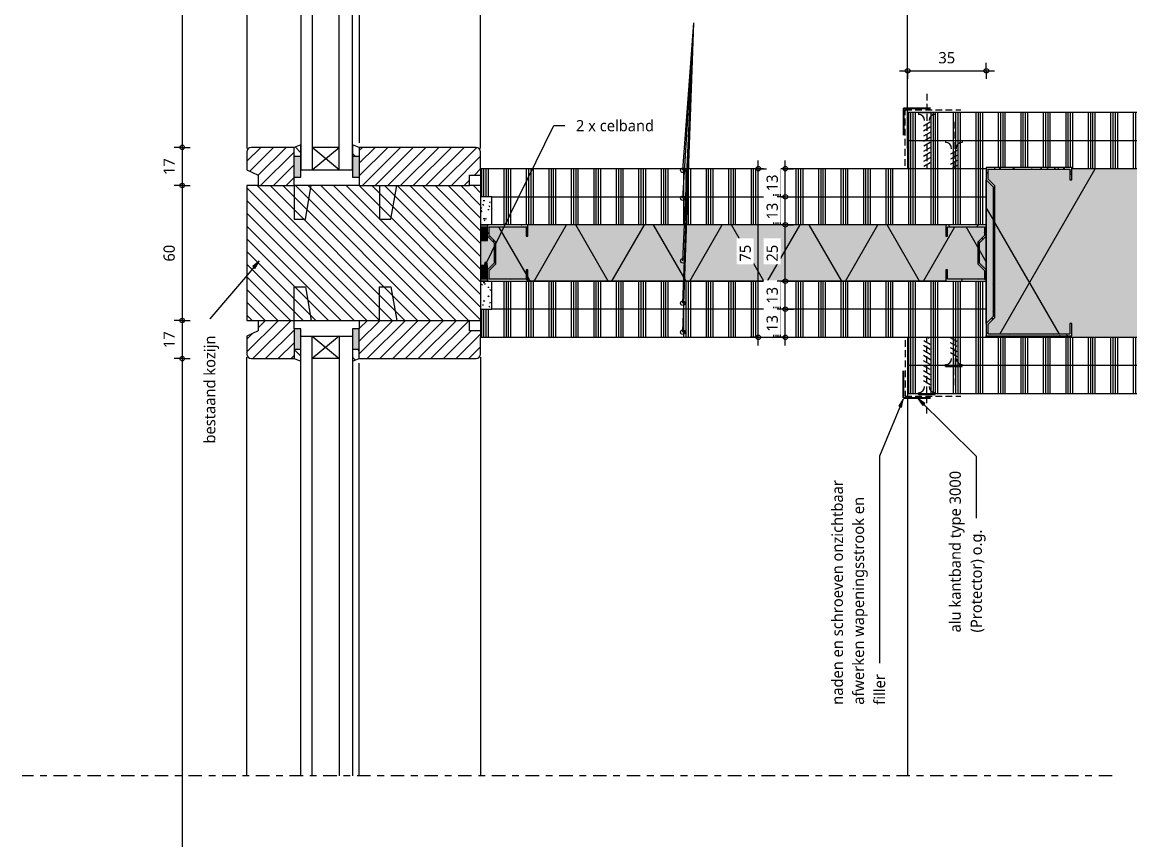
# Model space of a CAD drawing. Header units: millimetres. Extents: x 32900 to 38291, y -18988 to 4133.
# Drawn here: x 32899.5 to 33392.4, y -247.9 to 115.9 of the extents above; entities that cross this region are included whole.
import ezdxf

# ---------------------------------------------------------------- set-up
doc = ezdxf.new("R2010")
doc.units = ezdxf.units.MM
doc.linetypes.add('MV_center', pattern=[15, 6, -3, 3, -3])
doc.linetypes.add('MV_hidden_2', pattern=[4.5, 3, -1.5])
for name, color, linetype, lineweight in [('A-ANNO-DIMS', 211, 'Continuous', 13), ('A-ANNO-DIMS-2', 211, 'Continuous', 13), ('A-ANNO-NOTE', 131, 'Continuous', 18), ('A-DETL', 90, 'Continuous', 13), ('A-DETL-GENF', 92, 'Continuous', 18), ('A-DETL-THIN', 151, 'Continuous', 18), ('G-ANNO-TEXT', 231, 'Continuous', 13)]:
    doc.layers.add(name, color=color, linetype=linetype, lineweight=lineweight)
doc.styles.add('Segoe UI', font='segoeui.ttf', dxfattribs={"height": 5})
doc.dimstyles.new('2_5_mm', dxfattribs={"dimscale": 304.8, "dimtxt": 5.23682, "dimasz": 0.006562, "dimexe": 0.011811, "dimexo": 0.0625, "dimgap": 0.005906, "dimtad": 1, "dimdec": 0, "dimzin": 0, "dimdsep": 46, "dimtxsty": 'Segoe UI', "dimblk1": 'DOTBLANK', "dimblk2": 'DOTBLANK', "dimsah": 1, "dimcen": 0.09, "dimdle": 0.011811, "dimazin": 0, "dimtfac": 1, "dimtdec": 4, "dimtix": 1, "dimtmove": 0, "dimatfit": 3, "dimfxl": 0.011811, "dimfxlon": 1, "dimtvp": 1, "dimtfill": 1, "dimtolj": 1, "dimtzin": 0, "dimarcsym": 2})
pattern_1 = [(90, (4, 0), (-10, 6e-16), []), (90, (5, 0), (-10, 6e-16), []), (90, (6, 0), (-10, 6e-16), []), (90, (7, 0), (-10, 6e-16), [])]
pattern_2 = [(45, (0, 0), (-2.82842712, 2.82842712), [])]
pattern_3 = [(135, (0, 0), (-2.82842712, -2.82842712), [])]
pattern_4 = [(0, (0, 0), (8.128, 2.032), [0.67056, -5.425, 0.67056, -5.425, -32.512]), (0, (0, 0), (8.128, 2.032), [-12.192, 0.67056, -11.521, 0.67056, -5.425, -14.224]), (0, (0, 0), (8.128, 2.032), [-30.48, 0.67056, -3.393, 0.67056, -9.489]), (120, (3.048, 1.016), (-5.82376362, 6.02305448), [0.67056, -5.425, 0.67056, -5.425, -32.512]), (120, (3.048, 1.016), (-5.82376362, 6.02305448), [-12.192, 0.67056, -11.521, 0.67056, -5.425, -14.224]), (120, (3.048, 1.016), (-5.82376362, 6.02305448), [-30.48, 0.67056, -3.393, 0.67056, -9.489]), (240, (4.064, 5.08), (-2.30423638, -8.05505448), [0.67056, -5.425, 0.67056, -5.425, -32.512]), (240, (4.064, 5.08), (-2.30423638, -8.05505448), [-12.192, 0.67056, -11.521, 0.67056, -5.425, -14.224]), (240, (4.064, 5.08), (-2.30423638, -8.05505448), [-30.48, 0.67056, -3.393, 0.67056, -9.489])]

# ---------------------------------------------------------------- blocks, each defined once
blk = doc.blocks.new('42 isolatie - Type 1-3788373-Details ziekenhuis Utiliteitsgebouw')
at = {"layer": 'A-DETL-GENF'}
h = blk.add_hatch(color=256, dxfattribs=at)
h.paths.add_polyline_path([(3.28, -75.8), (324.65, -75.8), (324.65, -0.8), (38.28, -0.8), (38.28, -5.8), (37.48, -5.8), (37.48, -1), (1.08, -1), (1.08, -5.47), (4.08, -8.47), (4.08, -66.93), (1.08, -69.93), (1.08, -74.4), (37.48, -74.4), (37.48, -69.6), (38.28, -69.6), (38.28, -75.2), (0.28, -75.2), (0.28, -75.8), (1.08, -75.8)])
h.paths.add_polyline_path([(0.28, -69.6), (3.28, -66.6), (3.28, -8.8), (0.28, -5.8), (0.28, -66.6)])
at = {"layer": 'A-DETL-GENF', "lineweight": 13}
h = blk.add_hatch(dxfattribs=at)
h.set_pattern_fill('FP_3', color=256, style=0, pattern_type=2)
h.set_pattern_definition([(300, (0, 0), (-69.282, -40), []), (240, (0, 0), (-69.282, 40), [])])
h.paths.add_polyline_path([(3.28, -75.8), (324.65, -75.8), (324.65, -0.8), (38.28, -0.8), (38.28, -5.8), (37.48, -5.8), (37.48, -1), (1.08, -1), (1.08, -5.47), (4.08, -8.47), (4.08, -66.93), (1.08, -69.93), (1.08, -74.4), (37.48, -74.4), (37.48, -69.6), (38.28, -69.6), (38.28, -75.2), (0.28, -75.2), (0.28, -75.8), (1.08, -75.8)])
h.paths.add_polyline_path([(0.28, -69.6), (3.28, -66.6), (3.28, -8.8), (0.28, -5.8), (0.28, -66.6)])
at = {"layer": 'A-DETL-GENF'}
for p, q in [((324.65, -0.8), (38.28, -0.8)), ((324.65, -0.8), (38.28, -0.8)), ((0.28, -5.8), (0.28, -25.8)), ((0.28, -25.8), (0.28, -30.8)), ((0.28, -30.8), (0.28, -45.8)), ((0.28, -45.8), (0.28, -50.8)), ((0.28, -50.8), (0.28, -69.6)), ((0.28, -75.2), (0.28, -75.8)), ((0.28, -75.8), (324.65, -75.8)), ((0.28, -75.8), (324.65, -75.8))]:
    blk.add_line(p, q, dxfattribs=at)
blk = doc.blocks.new('31 dubbel_glas - Type 1-3731699-Details ziekenhuis Utiliteitsgebouw')
at = {"layer": 'A-DETL-GENF', "lineweight": 13}
for p, q in [((0, 0), (0, -23)), ((195.63, 0), (0, 0)), ((195.63, -5), (0, -5)), ((0, -5), (10, -17)), ((0, -17), (10, -5)), ((10, -17), (10, -5)), ((0, -17), (195.63, -17)), ((0, -23), (195.63, -23))]:
    blk.add_line(p, q, dxfattribs=at)
blk = doc.blocks.new('31 dubbel_glas - Type 1-3731702-Details ziekenhuis Utiliteitsgebouw')
at = {"layer": 'A-DETL-GENF', "lineweight": 13}
for p, q in [((0, 23), (195.63, 23)), ((0, 0), (0, 23)), ((0, 17), (195.63, 17)), ((0, 5), (10, 17)), ((0, 17), (10, 5)), ((10, 17), (10, 5)), ((195.63, 5), (0, 5)), ((195.63, 0), (0, 0))]:
    blk.add_line(p, q, dxfattribs=at)
blk = doc.blocks.new('42 isolatie - Type 1-3789073-Details ziekenhuis Utiliteitsgebouw')
at = {"layer": 'A-DETL-GENF'}
h = blk.add_hatch(color=256, dxfattribs=at)
h.paths.add_polyline_path([(0.28, -25.8), (3.28, -25.8), (3.28, -24.8), (0.28, -24.8), (0.28, -25)])
h.paths.add_polyline_path([(41.74, -25.8), (207.28, -25.8), (207.28, -20.8), (208.08, -20.8), (208.08, -25), (224.48, -25), (224.48, -21.13), (221.48, -18.13), (221.48, -8.47), (224.48, -5.47), (224.48, -1.6), (208.08, -1.6), (208.08, -5.8), (207.28, -5.8), (207.28, -0.8), (21.28, -0.8), (21.28, -5.8), (20.48, -5.8), (20.48, -1.6), (4.08, -1.6), (4.08, -5.47), (7.08, -8.47), (7.08, -18.13), (4.08, -21.13), (4.08, -25), (20.48, -25), (20.48, -20.8), (21.28, -20.8), (21.28, -25.8)])
h.paths.add_polyline_path([(3.28, -20.8), (6.28, -17.8), (6.28, -8.8), (3.28, -5.8), (3.28, -7.8), (0.28, -7.8), (0.28, -18.84), (3.28, -18.84)])
h.paths.add_polyline_path([(225.28, -20.8), (225.28, -5.8), (222.28, -8.8), (222.28, -17.8), (224.48, -20)])
h.paths.add_polyline_path([(0.28, -1.8), (3.28, -1.8), (3.28, -0.8), (0.28, -0.8), (0.28, -1.6)])
at = {"layer": 'A-DETL-GENF', "lineweight": 13}
h = blk.add_hatch(dxfattribs=at)
h.set_pattern_fill('FP_14', color=256, style=0, pattern_type=2)
h.set_pattern_definition([(300, (-2380.567, -120.812), (-25.98076, -15), []), (240, (-2380.567, -120.812), (-25.98076, 15), [])])
h.paths.add_polyline_path([(0.28, -25.8), (3.28, -25.8), (3.28, -24.8), (0.28, -24.8), (0.28, -25)])
h.paths.add_polyline_path([(41.74, -25.8), (207.28, -25.8), (207.28, -20.8), (208.08, -20.8), (208.08, -25), (224.48, -25), (224.48, -21.13), (221.48, -18.13), (221.48, -8.47), (224.48, -5.47), (224.48, -1.6), (208.08, -1.6), (208.08, -5.8), (207.28, -5.8), (207.28, -0.8), (21.28, -0.8), (21.28, -5.8), (20.48, -5.8), (20.48, -1.6), (4.08, -1.6), (4.08, -5.47), (7.08, -8.47), (7.08, -18.13), (4.08, -21.13), (4.08, -25), (20.48, -25), (20.48, -20.8), (21.28, -20.8), (21.28, -25.8)])
h.paths.add_polyline_path([(3.28, -20.8), (6.28, -17.8), (6.28, -8.8), (3.28, -5.8), (3.28, -7.8), (0.28, -7.8), (0.28, -18.84), (3.28, -18.84)])
h.paths.add_polyline_path([(225.28, -20.8), (225.28, -5.8), (222.28, -8.8), (222.28, -17.8), (224.48, -20)])
h.paths.add_polyline_path([(0.28, -1.8), (3.28, -1.8), (3.28, -0.8), (0.28, -0.8), (0.28, -1.6)])
at = {"layer": 'A-DETL-GENF'}
for p, q in [((3.28, -0.8), (0.28, -0.8)), ((0.28, -0.8), (0.28, -1.8)), ((0.28, -0.8), (0.28, -1.8)), ((207.28, -0.8), (21.28, -0.8)), ((207.28, -0.8), (21.28, -0.8)), ((0.28, -7.8), (0.28, -18.84)), ((0.28, -7.8), (0.28, -18.84)), ((225.28, -20.8), (225.28, -5.8)), ((225.28, -20.8), (225.28, -5.8)), ((0.28, -24.8), (0.28, -25.8)), ((0.28, -24.8), (0.28, -25.8)), ((0.28, -25.8), (3.28, -25.8)), ((21.28, -25.8), (207.28, -25.8))]:
    blk.add_line(p, q, dxfattribs=at)
blk = doc.blocks.new('NLRS_00_DI_maskeer - Type 1-4234894-Details ziekenhuis Utiliteitsgebouw')
at = {"layer": 'A-DETL-GENF', "linetype": 'MV_center'}
blk.add_line((385, 0), (-100, 0), dxfattribs=at)
blk = doc.blocks.new('DIMBLOCK122-Details ziekenhuis Utiliteitsgebouw')
at = {"layer": 'A-ANNO-DIMS-2'}
for p, q in [((32970.77, 60.17), (32967.17, 60.17)), ((32970.77, 63.77), (32970.77, 43.17)), ((32970.77, 60.17), (32974.37, 60.17)), ((32970.77, 43.17), (32967.17, 43.17)), ((32970.77, 43.17), (32974.37, 43.17))]:
    blk.add_line(p, q, dxfattribs=at)
for centre in [(32970.77, 60.17), (32970.77, 43.17)]:
    blk.add_circle(centre, 1, dxfattribs=at)
at = {"layer": 'A-ANNO-DIMS-2', "color": 0, "insert": (32962.45, 47.86), "char_height": 5, "width": 9.1406, "attachment_point": 1, "rotation": 90, "line_spacing_factor": 1.142579, "style": 'Segoe UI', "bg_fill": 3, "box_fill_scale": 1.25, "bg_fill_color": 9, "bg_fill_true_color": 13158600, "bg_fill_transparency": 0}
blk.add_mtext('17', dxfattribs=at)
blk = doc.blocks.new('_DotBlank')
at = {"color": 0, "linetype": 'ByBlock', "lineweight": -2}
blk.add_line((-0.5, 0), (-1, 0), dxfattribs=at)
blk.add_circle((0, 0), 0.5, dxfattribs=at)
blk = doc.blocks.new('DIMBLOCK123-Details ziekenhuis Utiliteitsgebouw')
at = {"layer": 'A-ANNO-DIMS-2'}
for p, q in [((32970.77, 43.17), (32967.17, 43.17)), ((32970.77, 43.17), (32970.77, -16.83)), ((32970.77, 43.17), (32974.37, 43.17)), ((32970.77, -16.83), (32967.17, -16.83)), ((32970.77, -16.83), (32974.37, -16.83))]:
    blk.add_line(p, q, dxfattribs=at)
for centre in [(32970.77, 43.17), (32970.77, -16.83)]:
    blk.add_circle(centre, 1, dxfattribs=at)
at = {"layer": 'A-ANNO-DIMS-2', "color": 0, "insert": (32962.45, 9.36), "char_height": 5, "width": 9.1406, "attachment_point": 1, "rotation": 90, "line_spacing_factor": 1.142579, "style": 'Segoe UI', "bg_fill": 3, "box_fill_scale": 1.25, "bg_fill_color": 9, "bg_fill_true_color": 13158600, "bg_fill_transparency": 0}
blk.add_mtext('60', dxfattribs=at)
blk = doc.blocks.new('DIMBLOCK124-Details ziekenhuis Utiliteitsgebouw')
at = {"layer": 'A-ANNO-DIMS-2'}
for p, q in [((32970.77, -16.83), (32967.17, -16.83)), ((32970.77, -16.83), (32970.77, -37.43)), ((32970.77, -16.83), (32974.37, -16.83)), ((32970.77, -33.83), (32967.17, -33.83)), ((32970.77, -33.83), (32974.37, -33.83))]:
    blk.add_line(p, q, dxfattribs=at)
for centre in [(32970.77, -16.83), (32970.77, -33.83)]:
    blk.add_circle(centre, 1, dxfattribs=at)
at = {"layer": 'A-ANNO-DIMS-2', "color": 0, "insert": (32962.45, -29.14), "char_height": 5, "width": 9.1406, "attachment_point": 1, "rotation": 90, "line_spacing_factor": 1.142579, "style": 'Segoe UI', "bg_fill": 3, "box_fill_scale": 1.25, "bg_fill_color": 9, "bg_fill_true_color": 13158600, "bg_fill_transparency": 0}
blk.add_mtext('17', dxfattribs=at)
blk = doc.blocks.new('DIMBLOCK127-Details ziekenhuis Utiliteitsgebouw')
at = {"layer": 'A-ANNO-DIMS-2'}
for p, q in [((33239.1, -11.83), (33235.5, -11.83)), ((33239.1, -27.93), (33239.1, -11.83)), ((33239.1, -11.83), (33242.7, -11.83)), ((33239.1, -24.33), (33235.5, -24.33)), ((33239.1, -24.33), (33242.7, -24.33))]:
    blk.add_line(p, q, dxfattribs=at)
for centre in [(33239.1, -11.83), (33239.1, -24.33)]:
    blk.add_circle(centre, 1, dxfattribs=at)
at = {"layer": 'A-ANNO-DIMS-2', "color": 0, "insert": (33230.77, -21.89), "char_height": 5, "width": 9.1406, "attachment_point": 1, "rotation": 90, "line_spacing_factor": 1.142579, "style": 'Segoe UI', "bg_fill": 3, "box_fill_scale": 1.25, "bg_fill_color": 9, "bg_fill_true_color": 13158600, "bg_fill_transparency": 0}
blk.add_mtext('13', dxfattribs=at)
blk = doc.blocks.new('DIMBLOCK128-Details ziekenhuis Utiliteitsgebouw')
at = {"layer": 'A-ANNO-DIMS-2'}
for p, q in [((33239.1, 0.67), (33235.5, 0.67)), ((33239.1, -11.83), (33239.1, 0.67)), ((33239.1, 0.67), (33242.7, 0.67)), ((33239.1, -11.83), (33235.5, -11.83)), ((33239.1, -11.83), (33242.7, -11.83))]:
    blk.add_line(p, q, dxfattribs=at)
for centre in [(33239.1, 0.67), (33239.1, -11.83)]:
    blk.add_circle(centre, 1, dxfattribs=at)
at = {"layer": 'A-ANNO-DIMS-2', "color": 0, "insert": (33230.77, -9.39), "char_height": 5, "width": 9.1406, "attachment_point": 1, "rotation": 90, "line_spacing_factor": 1.142579, "style": 'Segoe UI', "bg_fill": 3, "box_fill_scale": 1.25, "bg_fill_color": 9, "bg_fill_true_color": 13158600, "bg_fill_transparency": 0}
blk.add_mtext('13', dxfattribs=at)
blk = doc.blocks.new('DIMBLOCK129-Details ziekenhuis Utiliteitsgebouw')
at = {"layer": 'A-ANNO-DIMS-2'}
for p, q in [((33239.1, 25.67), (33235.5, 25.67)), ((33239.1, 0.67), (33239.1, 25.67)), ((33239.1, 25.67), (33242.7, 25.67)), ((33239.1, 0.67), (33235.5, 0.67)), ((33239.1, 0.67), (33242.7, 0.67))]:
    blk.add_line(p, q, dxfattribs=at)
for centre in [(33239.1, 25.67), (33239.1, 0.67)]:
    blk.add_circle(centre, 1, dxfattribs=at)
at = {"layer": 'A-ANNO-DIMS-2', "color": 0, "insert": (33230.77, 9.36), "char_height": 5, "width": 9.1406, "attachment_point": 1, "rotation": 90, "line_spacing_factor": 1.142579, "style": 'Segoe UI', "bg_fill": 3, "box_fill_scale": 1.25, "bg_fill_color": 9, "bg_fill_true_color": 13158600, "bg_fill_transparency": 0}
blk.add_mtext('25', dxfattribs=at)
blk = doc.blocks.new('DIMBLOCK130-Details ziekenhuis Utiliteitsgebouw')
at = {"layer": 'A-ANNO-DIMS-2'}
for p, q in [((33239.1, 38.17), (33235.5, 38.17)), ((33239.1, 25.67), (33239.1, 38.17)), ((33239.1, 38.17), (33242.7, 38.17)), ((33239.1, 25.67), (33235.5, 25.67)), ((33239.1, 25.67), (33242.7, 25.67))]:
    blk.add_line(p, q, dxfattribs=at)
for centre in [(33239.1, 38.17), (33239.1, 25.67)]:
    blk.add_circle(centre, 1, dxfattribs=at)
at = {"layer": 'A-ANNO-DIMS-2', "color": 0, "insert": (33230.77, 28.11), "char_height": 5, "width": 9.1406, "attachment_point": 1, "rotation": 90, "line_spacing_factor": 1.142579, "style": 'Segoe UI', "bg_fill": 3, "box_fill_scale": 1.25, "bg_fill_color": 9, "bg_fill_true_color": 13158600, "bg_fill_transparency": 0}
blk.add_mtext('13', dxfattribs=at)
blk = doc.blocks.new('DIMBLOCK131-Details ziekenhuis Utiliteitsgebouw')
at = {"layer": 'A-ANNO-DIMS-2'}
for p, q in [((33239.1, 38.17), (33239.1, 54.27)), ((33239.1, 50.67), (33235.5, 50.67)), ((33239.1, 50.67), (33242.7, 50.67)), ((33239.1, 38.17), (33235.5, 38.17)), ((33239.1, 38.17), (33242.7, 38.17))]:
    blk.add_line(p, q, dxfattribs=at)
for centre in [(33239.1, 50.67), (33239.1, 38.17)]:
    blk.add_circle(centre, 1, dxfattribs=at)
at = {"layer": 'A-ANNO-DIMS-2', "color": 0, "insert": (33230.77, 40.61), "char_height": 5, "width": 9.1406, "attachment_point": 1, "rotation": 90, "line_spacing_factor": 1.142579, "style": 'Segoe UI', "bg_fill": 3, "box_fill_scale": 1.25, "bg_fill_color": 9, "bg_fill_true_color": 13158600, "bg_fill_transparency": 0}
blk.add_mtext('13', dxfattribs=at)
blk = doc.blocks.new('DIMBLOCK132-Details ziekenhuis Utiliteitsgebouw')
at = {"layer": 'A-ANNO-DIMS-2'}
for p, q in [((33227.1, -27.93), (33227.1, 54.27)), ((33227.1, 50.67), (33223.5, 50.67)), ((33227.1, 50.67), (33230.7, 50.67)), ((33227.1, -24.33), (33223.5, -24.33)), ((33227.1, -24.33), (33230.7, -24.33))]:
    blk.add_line(p, q, dxfattribs=at)
for centre in [(33227.1, 50.67), (33227.1, -24.33)]:
    blk.add_circle(centre, 1, dxfattribs=at)
at = {"layer": 'A-ANNO-DIMS-2', "color": 0, "insert": (33218.77, 9.36), "char_height": 5, "width": 9.1406, "attachment_point": 1, "rotation": 90, "line_spacing_factor": 1.142579, "style": 'Segoe UI', "bg_fill": 3, "box_fill_scale": 1.25, "bg_fill_color": 9, "bg_fill_true_color": 13158600, "bg_fill_transparency": 0}
blk.add_mtext('75', dxfattribs=at)
blk = doc.blocks.new('DIMBLOCK133-Details ziekenhuis Utiliteitsgebouw')
at = {"layer": 'A-ANNO-DIMS-2'}
for p, q in [((33289.95, 94.22), (33332.15, 94.22)), ((33293.55, 94.22), (33293.55, 97.82)), ((33293.55, 94.22), (33293.55, 90.62)), ((33328.55, 94.22), (33328.55, 97.82)), ((33328.55, 94.22), (33328.55, 90.62))]:
    blk.add_line(p, q, dxfattribs=at)
for centre in [(33293.55, 94.22), (33328.55, 94.22)]:
    blk.add_circle(centre, 1, dxfattribs=at)
at = {"layer": 'A-ANNO-DIMS-2', "color": 0, "insert": (33307.24, 102.54), "char_height": 5, "width": 9.1406, "attachment_point": 1, "line_spacing_factor": 1.142579, "style": 'Segoe UI', "bg_fill": 3, "box_fill_scale": 1.25, "bg_fill_color": 9, "bg_fill_true_color": 13158600, "bg_fill_transparency": 0}
blk.add_mtext('35', dxfattribs=at)

msp = doc.modelspace()

# ---------------------------------------------------------------- hatches: boundary and pattern name
at = {"layer": 'A-DETL-GENF', "lineweight": 13}
h = msp.add_hatch(dxfattribs=at)
h.set_pattern_fill('FP_2', color=254, style=0, pattern_type=2)
h.set_pattern_definition(pattern_1)
h.paths.add_polyline_path([(33456.42, 63.17), (33652.92, 63.17), (33652.92, 75.67), (33293.55, 75.67), (33293.55, 63.17), (33352.62, 63.17)])
h = msp.add_hatch(dxfattribs=at)
h.set_pattern_fill('FP_7', color=254, style=0, pattern_type=2)
h.set_pattern_definition(pattern_2)
h.paths.add_polyline_path([(33020.55, 43.17), (33020.55, 60.17), (33001.55, 60.17), (33001.03, 60.1), (33000.55, 59.9), (33000.13, 59.58), (32999.81, 59.17), (32999.61, 58.69), (32999.55, 58.17), (32999.55, 50.19), (33004.55, 47.86), (33004.55, 43.17)])
h = msp.add_hatch(dxfattribs=at)
h.set_pattern_fill('FP_9', color=254, style=0, pattern_type=2)
h.set_pattern_definition(pattern_3)
h.paths.add_polyline_path([(33023.55, 56.17), (33023.55, 61.26), (33020.55, 60.17), (33020.55, 56.17)])
h = msp.add_hatch(dxfattribs=at)
h.set_pattern_fill('FP_9', color=254, style=0, pattern_type=2)
h.set_pattern_definition(pattern_3)
h.paths.add_polyline_path([(33046.55, 56.17), (33049.55, 56.17), (33049.55, 60.17), (33046.55, 61.26), (33046.55, 60.17)])
h = msp.add_hatch(dxfattribs=at)
h.set_pattern_fill('FP_7', color=254, style=0, pattern_type=2)
h.set_pattern_definition(pattern_2)
h.paths.add_polyline_path([(33049.55, 43.17), (33098.55, 43.17), (33098.55, 47.86), (33103.55, 47.86), (33103.55, 58.17), (33103.48, 58.69), (33103.28, 59.17), (33102.96, 59.58), (33102.55, 59.9), (33102.06, 60.1), (33101.55, 60.17), (33049.55, 60.17)])
h = msp.add_hatch(dxfattribs=at)
h.set_pattern_fill('FP_2', color=254, style=0, pattern_type=2)
h.set_pattern_definition(pattern_1)
h.paths.add_polyline_path([(33456.42, 50.67), (33652.92, 50.67), (33652.92, 63.17), (33293.55, 63.17), (33293.55, 50.67), (33328.55, 50.67), (33328.55, 51.27), (33366.55, 51.27), (33366.55, 50.67)])
at = {"layer": 'A-DETL-GENF'}
for points in [[(33020.55, 46.89), (33023.55, 46.89), (33023.55, 56.17), (33020.55, 56.17), (33020.55, 47.86)], [(33049.55, 46.89), (33049.55, 56.17), (33046.55, 56.17), (33046.55, 46.89)], [(33106.55, 18.67), (33106.55, 24.67), (33103.55, 24.67), (33103.55, 18.67)], [(33106.55, 1.67), (33106.55, 7.63), (33103.55, 7.63), (33103.55, 1.67)], [(33020.55, -29.83), (33023.55, -29.83), (33023.55, -20.55), (33020.55, -20.55)], [(33049.55, -29.83), (33049.55, -20.55), (33046.55, -20.55), (33046.55, -29.83)]]:
    msp.add_hatch(color=9, dxfattribs=at).paths.add_polyline_path(points)
at = {"layer": 'A-DETL-GENF', "lineweight": 13}
h = msp.add_hatch(dxfattribs=at)
h.set_pattern_fill('FP_2', color=254, style=0, pattern_type=2)
h.set_pattern_definition(pattern_1)
h.paths.add_polyline_path([(33328.55, 38.17), (33328.55, 50.67), (33103.55, 50.67), (33103.55, 38.17), (33248.81, 38.17)])
h = msp.add_hatch(dxfattribs=at)
h.set_pattern_fill('FP_6', color=254, style=0, pattern_type=2)
h.set_pattern_definition(pattern_4)
h.paths.add_polyline_path([(33328.55, -23.73), (33366.55, -23.73), (33366.55, -18.13), (33365.75, -18.13), (33365.75, -22.93), (33329.35, -22.93), (33329.35, -18.46), (33332.35, -15.46), (33332.35, 43), (33329.35, 46), (33329.35, 50.47), (33365.75, 50.47), (33365.75, 45.67), (33366.55, 45.67), (33366.55, 51.27), (33328.55, 51.27), (33328.55, 45.67), (33331.55, 42.67), (33331.55, -15.13), (33328.55, -18.13)])
h = msp.add_hatch(dxfattribs=at)
h.set_pattern_fill('FP_9', color=254, style=0, pattern_type=2)
h.set_pattern_definition(pattern_3)
h.paths.add_polyline_path([(32999.55, -16.83), (33103.55, -16.83), (33103.55, 43.17), (32999.55, 43.17)])
h = msp.add_hatch(dxfattribs=at)
h.set_pattern_fill('FP_6', color=254, style=0, pattern_type=2)
h.set_pattern_definition(pattern_4)
h.paths.add_polyline_path([(33107.35, 25.67), (33108.55, 25.67), (33108.55, 38.17), (33103.55, 38.17), (33103.55, 25.67), (33106.55, 25.67)])
h = msp.add_hatch(dxfattribs=at)
h.set_pattern_fill('FP_2', color=254, style=0, pattern_type=2)
h.set_pattern_definition(pattern_1)
h.paths.add_polyline_path([(33311.35, 25.67), (33328.55, 25.67), (33328.55, 38.17), (33108.55, 38.17), (33108.55, 25.67), (33310.55, 25.67)])
h = msp.add_hatch(dxfattribs=at)
h.set_pattern_fill('FP_6', color=254, style=0, pattern_type=2)
h.set_pattern_definition(pattern_4)
h.paths.add_polyline_path([(33106.55, 0.67), (33124.55, 0.67), (33124.55, 5.67), (33123.75, 5.67), (33123.75, 1.47), (33107.35, 1.47), (33107.35, 5.34), (33110.35, 8.34), (33110.35, 18), (33107.35, 21), (33107.35, 24.87), (33123.75, 24.87), (33123.75, 20.67), (33124.55, 20.67), (33124.55, 25.67), (33106.55, 25.67), (33106.55, 20.67), (33109.55, 17.67), (33109.55, 8.67), (33106.55, 5.67), (33106.55, 1.67)])
h = msp.add_hatch(dxfattribs=at)
h.set_pattern_fill('FP_6', color=254, style=0, pattern_type=2)
h.set_pattern_definition(pattern_4)
h.paths.add_polyline_path([(33310.55, 0.67), (33328.55, 0.67), (33328.55, 5.67), (33325.55, 8.67), (33325.55, 17.67), (33328.55, 20.67), (33328.55, 25.67), (33310.55, 25.67), (33310.55, 20.67), (33311.35, 20.67), (33311.35, 24.87), (33327.75, 24.87), (33327.75, 21), (33324.75, 18), (33324.75, 8.34), (33327.75, 5.34), (33327.75, 1.47), (33311.35, 1.47), (33311.35, 5.67), (33310.55, 5.67)])
h = msp.add_hatch(dxfattribs=at)
h.set_pattern_fill('FP_6', color=254, style=0, pattern_type=2)
h.set_pattern_definition(pattern_4)
h.paths.add_polyline_path([(33108.55, -11.83), (33108.55, 0.67), (33103.55, 0.67), (33103.55, -11.83), (33107.35, -11.83)])
h = msp.add_hatch(dxfattribs=at)
h.set_pattern_fill('FP_2', color=254, style=0, pattern_type=2)
h.set_pattern_definition(pattern_1)
h.paths.add_polyline_path([(33108.55, -11.83), (33328.55, -11.83), (33328.55, 0.67), (33108.55, 0.67)])
h = msp.add_hatch(dxfattribs=at)
h.set_pattern_fill('FP_2', color=254, style=0, pattern_type=2)
h.set_pattern_definition(pattern_1)
h.paths.add_polyline_path([(33328.55, -24.33), (33328.55, -11.83), (33103.55, -11.83), (33103.55, -24.33), (33248.81, -24.33)])
h = msp.add_hatch(dxfattribs=at)
h.set_pattern_fill('FP_7', color=254, style=0, pattern_type=2)
h.set_pattern_definition(pattern_2)
h.paths.add_polyline_path([(33020.55, -33.83), (33020.55, -16.83), (33004.55, -16.83), (33004.55, -21.52), (32999.55, -23.85), (32999.55, -31.83), (32999.61, -32.35), (32999.81, -32.83), (33000.13, -33.24), (33000.55, -33.56), (33001.03, -33.76), (33001.55, -33.83)])
h = msp.add_hatch(dxfattribs=at)
h.set_pattern_fill('FP_7', color=254, style=0, pattern_type=2)
h.set_pattern_definition(pattern_2)
h.paths.add_polyline_path([(33049.55, -33.83), (33101.55, -33.83), (33102.06, -33.76), (33102.55, -33.56), (33102.96, -33.24), (33103.28, -32.83), (33103.48, -32.35), (33103.55, -31.83), (33103.55, -21.52), (33098.55, -21.52), (33098.55, -16.83), (33049.55, -16.83), (33049.55, -29.83)])
h = msp.add_hatch(dxfattribs=at)
h.set_pattern_fill('FP_2', color=254, style=0, pattern_type=2)
h.set_pattern_definition(pattern_1)
h.paths.add_polyline_path([(33293.55, -36.83), (33652.92, -36.83), (33652.92, -24.33), (33293.55, -24.33)])
h = msp.add_hatch(dxfattribs=at)
h.set_pattern_fill('FP_9', color=254, style=0, pattern_type=2)
h.set_pattern_definition(pattern_3)
h.paths.add_polyline_path([(33023.55, -34.92), (33023.55, -29.83), (33020.55, -29.83), (33020.55, -33.83)])
h = msp.add_hatch(dxfattribs=at)
h.set_pattern_fill('FP_9', color=254, style=0, pattern_type=2)
h.set_pattern_definition(pattern_3)
h.paths.add_polyline_path([(33046.55, -34.92), (33049.55, -33.83), (33049.55, -29.83), (33046.55, -29.83)])
h = msp.add_hatch(dxfattribs=at)
h.set_pattern_fill('FP_2', color=254, style=0, pattern_type=2)
h.set_pattern_definition(pattern_1)
h.paths.add_polyline_path([(33352.62, -49.33), (33652.92, -49.33), (33652.92, -36.83), (33293.55, -36.83), (33293.55, -49.33)])
at = {"layer": 'G-ANNO-TEXT'}
for points in [[(33004.98, 9.48), (33002.15, 7.17), (33003.12, 6.34)], [(33104.48, 5.52), (33106.64, 8.47), (33105.5, 9.03)], [(33291.61, -51.9), (33289.64, -54.98), (33290.81, -55.47)], [(33298.16, -51.64), (33300.27, -54.62), (33301.17, -53.71)]]:
    msp.add_hatch(color=7, dxfattribs=at).paths.add_polyline_path(points)

# ---------------------------------------------------------------- linework, layer by layer
at = {"layer": 'A-ANNO-NOTE'}
for p in [(33193.51, 9.65), (33193.51, -9.16), (33193.51, -22.06), (33193.51, 37.59), (33193.51, 49.95)]:
    msp.add_line(p, (33198.35, 115.53), dxfattribs=at)
for centre in [(33193.51, 49.95), (33193.51, 37.59), (33193.51, 9.65), (33193.51, -9.16), (33193.51, -22.06)]:
    msp.add_circle(centre, 1, dxfattribs=at)
at = {"layer": 'A-DETL', "lineweight": 18}
msp.add_line((32970.77, 3651.86), (32970.77, -18988.14), dxfattribs=at)
at = {"layer": 'A-DETL'}
for p, q in [((32999.55, 245.8), (32999.55, 59.58)), ((33049.55, 245.8), (33049.55, 62.17)), ((33103.55, 59.58), (33103.55, 245.8)), ((33293.55, 59.58), (33293.55, 245.8)), ((33298.31, 75.67), (33305.81, 75.67)), ((33298.31, 75.67), (33298.31, 74.82)), ((33305.81, 75.67), (33305.81, 74.82)), ((33303.56, 71.32), (33300.56, 69.59)), ((33303.56, 69.07), (33300.56, 67.34)), ((33303.56, 66.82), (33300.56, 65.09)), ((33303.56, 64.57), (33300.56, 62.84)), ((33020.55, 60.17), (33001.55, 60.17)), ((33023.55, 61.26), (33020.55, 60.17)), ((33020.55, 43.17), (33020.55, 60.17)), ((33023.55, 56.17), (33023.55, 61.26)), ((33046.55, 61.26), (33046.55, 56.17)), ((33049.55, 60.17), (33046.55, 61.26)), ((33101.55, 60.17), (33049.55, 60.17)), ((33049.55, 60.17), (33049.55, 43.17)), ((33303.73, 60.17), (33300.56, 58.34)), ((33303.56, 62.32), (33300.7, 60.67)), ((33310.37, 63.17), (33317.87, 63.17)), ((33310.37, 63.17), (33310.37, 62.32)), ((33317.87, 63.17), (33317.87, 62.32)), ((32999.55, 58.17), (32999.55, 50.19)), ((33020.55, 56.17), (33023.55, 56.17)), ((33023.55, 46.89), (33023.55, 56.17)), ((33046.55, 56.17), (33046.55, 46.89)), ((33046.55, 56.17), (33049.55, 56.17)), ((33103.55, 50.67), (33103.55, 58.17)), ((33303.56, 57.82), (33300.56, 56.09)), ((33303.56, 55.57), (33300.56, 53.84)), ((33315.62, 58.82), (33312.62, 57.09)), ((33315.62, 56.57), (33312.62, 54.84)), ((33315.62, 54.32), (33312.62, 52.59)), ((32999.55, 50.19), (33004.55, 47.86)), ((33303.56, 53.32), (33300.77, 51.71)), ((33303.14, 50.72), (33303.06, 50.67)), ((33315.62, 52.07), (33313.19, 50.67)), ((33004.55, 47.86), (33004.55, 43.17)), ((33020.55, 46.89), (33023.55, 46.89)), ((33046.55, 46.89), (33049.55, 46.89)), ((33098.55, 43.17), (33098.55, 47.86)), ((33098.55, 47.86), (33103.55, 47.86)), ((33004.55, 43.17), (32999.55, 43.17)), ((32999.55, 43.17), (32999.55, -16.83)), ((33004.55, 43.17), (33020.55, 43.17)), ((33049.55, 43.17), (33020.55, 43.17)), ((33020.55, 43.17), (33020.55, 28.17)), ((33025.55, 28.17), (33028.19, 43.17)), ((33049.55, 43.17), (33098.55, 43.17)), ((33058.55, 43.17), (33058.55, 28.17)), ((33063.55, 28.17), (33066.19, 43.17)), ((33103.55, 43.17), (33098.55, 43.17)), ((33103.55, 38.17), (33103.55, 25.67)), ((33108.55, 38.17), (33103.55, 38.17)), ((33108.55, 25.67), (33108.55, 38.17)), ((33020.55, 28.17), (33025.55, 28.17)), ((33058.55, 28.17), (33063.55, 28.17)), ((33103.55, 25.67), (33106.55, 25.67)), ((33103.55, 24.67), (33103.55, 18.67)), ((33106.55, 24.67), (33103.55, 24.67)), ((33106.55, 18.67), (33106.55, 24.67)), ((33103.55, 18.67), (33106.55, 18.67)), ((33103.55, 7.63), (33103.55, 1.67)), ((33106.55, 7.63), (33103.55, 7.63)), ((33106.55, 1.67), (33106.55, 7.63)), ((33103.55, 1.67), (33106.55, 1.67)), ((33103.55, 0.67), (33103.55, -11.83)), ((33106.55, 0.67), (33103.55, 0.67)), ((33108.55, -11.83), (33108.55, 0.67)), ((33020.55, -16.83), (33020.55, -1.83)), ((33020.55, -1.83), (33025.55, -1.83)), ((33025.55, -1.83), (33028.19, -16.83)), ((33058.55, -16.83), (33058.55, -1.83)), ((33058.55, -1.83), (33063.55, -1.83)), ((33063.55, -1.83), (33066.19, -16.83)), ((33103.55, -11.83), (33108.55, -11.83)), ((32999.55, -16.83), (33103.55, -16.83)), ((33004.55, -16.83), (33004.55, -21.52)), ((33020.55, -20.55), (33020.55, -16.83)), ((33049.55, -16.83), (33049.55, -20.55)), ((33098.55, -21.52), (33098.55, -16.83)), ((33004.55, -21.52), (32999.55, -23.85)), ((32999.55, -23.85), (32999.55, -31.83)), ((33023.55, -20.55), (33020.55, -20.55)), ((33020.55, -20.55), (33020.55, -29.83)), ((33023.55, -29.83), (33023.55, -20.55)), ((33049.55, -20.55), (33046.55, -20.55)), ((33046.55, -20.55), (33046.55, -29.83)), ((33049.55, -29.83), (33049.55, -20.55)), ((33103.55, -21.52), (33098.55, -21.52)), ((33103.55, -31.83), (33103.55, -24.33)), ((33303.14, -24.88), (33302.19, -24.33)), ((33315.62, -26.23), (33312.62, -24.5)), ((33303.56, -29.73), (33300.56, -28)), ((33303.56, -27.48), (33300.77, -25.87)), ((33315.62, -28.48), (33312.62, -26.75)), ((33315.62, -30.73), (33312.62, -29)), ((32999.55, -219.46), (32999.55, -33.24)), ((33001.55, -33.83), (33020.55, -33.83)), ((33023.55, -29.83), (33020.55, -29.83)), ((33020.55, -29.83), (33020.55, -33.83)), ((33020.55, -33.83), (33023.55, -34.92)), ((33023.55, -34.92), (33023.55, -29.83)), ((33049.55, -29.83), (33046.55, -29.83)), ((33046.55, -29.83), (33046.55, -34.92)), ((33046.55, -34.92), (33049.55, -33.83)), ((33049.55, -33.83), (33049.55, -29.83)), ((33049.55, -33.83), (33101.55, -33.83)), ((33103.55, -33.24), (33103.55, -219.46)), ((33293.55, -33.24), (33293.55, -219.46)), ((33303.56, -31.98), (33300.56, -30.25)), ((33303.73, -34.33), (33300.56, -32.5)), ((33315.62, -32.98), (33312.62, -31.25)), ((33049.55, -219.46), (33049.55, -35.83)), ((33303.56, -36.48), (33300.56, -34.75)), ((33303.56, -38.73), (33300.56, -37)), ((33303.56, -40.98), (33300.56, -39.25)), ((33310.37, -37.33), (33310.37, -36.48)), ((33310.37, -37.33), (33317.87, -37.33)), ((33317.87, -37.33), (33317.87, -36.48)), ((33303.56, -43.23), (33300.56, -41.5)), ((33303.56, -45.48), (33300.56, -43.75)), ((33298.31, -49.83), (33298.31, -48.98)), ((33305.81, -49.83), (33305.81, -48.98)), ((33298.31, -49.83), (33305.81, -49.83))]:
    msp.add_line(p, q, dxfattribs=at)
at = {"layer": 'A-DETL', "linetype": 'MV_hidden_2'}
for p, q in [((33302.06, 84.03), (33302.06, 50.67)), ((33292.42, 51.95), (33292.42, 76.8)), ((33292.42, 76.8), (33317.26, 76.8)), ((33314.12, 71.53), (33314.12, 50.67)), ((33302.06, -58.19), (33302.06, -24.33)), ((33314.12, -45.69), (33314.12, -24.33)), ((33292.42, -25.61), (33292.42, -50.46)), ((33292.42, -50.46), (33317.26, -50.46))]:
    msp.add_line(p, q, dxfattribs=at)
at = {"layer": 'A-DETL', "lineweight": 25}
for p, q in [((33291.67, 77.54), (33291.67, 65.54)), ((33291.67, 77.54), (33303.67, 77.54)), ((33291.67, -51.2), (33291.67, -39.2)), ((33291.67, -51.2), (33303.67, -51.2))]:
    msp.add_line(p, q, dxfattribs=at)
at = {"layer": 'A-DETL'}
for centre, radius, start, end in [((33298.31, 72.07), 2.75, 360, 90), ((33305.81, 72.07), 2.75, 90, 180), ((33001.55, 58.17), 2, 90, 180), ((33101.55, 58.17), 2, 360, 90), ((33310.37, 59.57), 2.75, 360, 90), ((33317.87, 59.57), 2.75, 90, 180), ((33001.55, -31.83), 2, 180, 270), ((33101.55, -31.83), 2, 270, 0), ((33310.37, -33.73), 2.75, 270, 357.9161), ((33317.87, -33.73), 2.75, 182.0839, 270), ((33298.31, -46.23), 2.75, 270, 360), ((33305.81, -46.23), 2.75, 180, 270)]:
    msp.add_arc(centre, radius, start, end, dxfattribs=at)
at = {"layer": 'A-DETL-THIN'}
for p, q in [((33652.92, 75.67), (33293.55, 75.67)), ((33293.55, 75.67), (33293.55, 63.17)), ((33293.55, 63.17), (33293.55, 50.67)), ((33293.55, 63.17), (33652.92, 63.17)), ((33328.55, 50.67), (33103.55, 50.67)), ((33103.55, 50.67), (33103.55, 38.17)), ((33366.55, 51.27), (33328.55, 51.27)), ((33328.55, 51.27), (33328.55, 45.67)), ((33329.35, 46), (33329.35, 50.47)), ((33329.35, 50.47), (33365.75, 50.47)), ((33365.75, 50.47), (33365.75, 45.67)), ((33366.55, 45.67), (33366.55, 51.27)), ((33328.55, 38.17), (33328.55, 45.67)), ((33328.55, 45.67), (33331.55, 42.67)), ((33332.35, 43), (33329.35, 46)), ((33365.75, 45.67), (33366.55, 45.67)), ((33331.55, 42.67), (33331.55, -15.13)), ((33332.35, -15.46), (33332.35, 43)), ((33108.55, 38.17), (33328.55, 38.17)), ((33328.55, 25.67), (33328.55, 38.17)), ((33124.55, 25.67), (33106.55, 25.67)), ((33106.55, 25.67), (33106.55, 24.67)), ((33107.35, 21), (33107.35, 24.87)), ((33107.35, 24.87), (33123.75, 24.87)), ((33123.75, 24.87), (33123.75, 20.67)), ((33124.55, 20.67), (33124.55, 25.67)), ((33310.55, 25.67), (33310.55, 20.67)), ((33328.55, 25.67), (33310.55, 25.67)), ((33311.35, 20.67), (33311.35, 24.87)), ((33311.35, 24.87), (33327.75, 24.87)), ((33327.75, 24.87), (33327.75, 21)), ((33328.55, 20.67), (33328.55, 25.67)), ((33106.55, 20.67), (33109.55, 17.67)), ((33110.35, 18), (33107.35, 21)), ((33123.75, 20.67), (33124.55, 20.67)), ((33310.55, 20.67), (33311.35, 20.67)), ((33327.75, 21), (33324.75, 18)), ((33325.55, 17.67), (33328.55, 20.67)), ((33109.55, 17.67), (33109.55, 8.67)), ((33110.35, 8.34), (33110.35, 18)), ((33324.75, 18), (33324.75, 8.34)), ((33325.55, 8.67), (33325.55, 17.67)), ((33109.55, 8.67), (33106.55, 5.67)), ((33107.35, 5.34), (33110.35, 8.34)), ((33107.35, 1.47), (33107.35, 5.34)), ((33124.55, 5.67), (33123.75, 5.67)), ((33123.75, 5.67), (33123.75, 1.47)), ((33124.55, 0.67), (33124.55, 5.67)), ((33311.35, 5.67), (33310.55, 5.67)), ((33310.55, 5.67), (33310.55, 0.67)), ((33311.35, 1.47), (33311.35, 5.67)), ((33324.75, 8.34), (33327.75, 5.34)), ((33328.55, 5.67), (33325.55, 8.67)), ((33327.75, 5.34), (33327.75, 1.47)), ((33328.55, 0.67), (33328.55, 5.67)), ((33106.55, 1.67), (33106.55, 0.67)), ((33106.55, 0.67), (33124.55, 0.67)), ((33123.75, 1.47), (33107.35, 1.47)), ((33310.55, 0.67), (33124.55, 0.67)), ((33310.55, 0.67), (33328.55, 0.67)), ((33327.75, 1.47), (33311.35, 1.47)), ((33328.55, -11.83), (33328.55, 0.67)), ((33103.55, -11.83), (33103.55, -24.33)), ((33328.55, -11.83), (33108.55, -11.83)), ((33328.55, -18.13), (33328.55, -11.83)), ((33331.55, -15.13), (33328.55, -18.13)), ((33328.55, -18.13), (33328.55, -23.73)), ((33329.35, -18.46), (33332.35, -15.46)), ((33329.35, -22.93), (33329.35, -18.46)), ((33366.55, -18.13), (33365.75, -18.13)), ((33365.75, -18.13), (33365.75, -22.93)), ((33366.55, -23.73), (33366.55, -18.13)), ((33103.55, -24.33), (33328.55, -24.33)), ((33293.55, -24.33), (33293.55, -36.83)), ((33328.55, -24.33), (33328.55, -23.73)), ((33328.55, -23.73), (33366.55, -23.73)), ((33365.75, -22.93), (33329.35, -22.93)), ((33652.92, -36.83), (33293.55, -36.83)), ((33293.55, -36.83), (33293.55, -49.33)), ((33293.55, -49.33), (33652.92, -49.33))]:
    msp.add_line(p, q, dxfattribs=at)
at = {"layer": 'G-ANNO-TEXT', "color": 250}
for p, q in [((33104.48, 5.52), (33136.16, 69.81)), ((33136.16, 69.81), (33140.96, 69.81)), ((33004.98, 9.48), (32983.01, -16.05)), ((33004.98, 9.48), (33002.15, 7.17)), ((33002.15, 7.17), (33003.12, 6.34)), ((33003.12, 6.34), (33004.98, 9.48)), ((33105.5, 9.03), (33104.48, 5.52)), ((33104.48, 5.52), (33106.64, 8.47)), ((33106.64, 8.47), (33105.5, 9.03)), ((32983.01, -16.05), (32983.01, -16.19)), ((33291.61, -51.9), (33281.04, -77.22)), ((33291.61, -51.9), (33289.64, -54.98)), ((33290.81, -55.47), (33291.61, -51.9)), ((33298.16, -51.64), (33300.27, -54.62)), ((33301.17, -53.71), (33298.16, -51.64)), ((33298.16, -51.64), (33324.06, -77.22)), ((33300.27, -54.62), (33301.17, -53.71)), ((33289.64, -54.98), (33290.81, -55.47)), ((33281.04, -77.22), (33281.04, -169.29)), ((33324.06, -77.22), (33324.06, -104.73))]:
    msp.add_line(p, q, dxfattribs=at)

# ---------------------------------------------------------------- block references
at = {"layer": 'A-DETL-GENF', "lineweight": 13}
for name, p, rotation in [('31 dubbel_glas - Type 1-3731699-Details ziekenhuis Utiliteitsgebouw', (33023.55, 50.17), 90.00000000000007), ('31 dubbel_glas - Type 1-3731702-Details ziekenhuis Utiliteitsgebouw', (33023.55, -23.83), 269.9999999999999)]:
    msp.add_blockref(name, p, dxfattribs=dict(at, rotation=rotation))
at = {"layer": 'A-DETL-GENF'}
for name, p in [('42 isolatie - Type 1-3788373-Details ziekenhuis Utiliteitsgebouw', (33328.27, 51.47)), ('42 isolatie - Type 1-3789073-Details ziekenhuis Utiliteitsgebouw', (33103.27, 26.47))]:
    msp.add_blockref(name, p, dxfattribs=at)
at = {"layer": 'A-DETL-GENF', "linetype": 'MV_center'}
msp.add_blockref('NLRS_00_DI_maskeer - Type 1-4234894-Details ziekenhuis Utiliteitsgebouw', (32999.55, -219.46), dxfattribs=at)

# ---------------------------------------------------------------- texts
at = {"layer": 'G-ANNO-TEXT', "color": 7, "insert": (33145.97, 72.31), "char_height": 5, "width": 42.8101, "attachment_point": 1, "style": 'Segoe UI'}
msp.add_mtext('2 x celband', dxfattribs=at)
at = {"layer": 'G-ANNO-TEXT', "color": 7, "char_height": 5, "attachment_point": 1, "rotation": 90, "style": 'Segoe UI'}
for s, insert, width in [('bestaand kozijn ', (32980.51, -71.59), 61.0886), ('naden en schroeven onzichtbaar ', (33259.76, -187.8), 123.9409), ('alu kantband type 3000', (33312.19, -155.64), 88.827), ('afwerken wapeningsstrook en ', (33269.15, -187.8), 114), ('(Protector) o.g.', (33321.58, -155.64), 55.6371), ('filler', (33278.54, -187.8), 16.3544)]:
    msp.add_mtext(s, dxfattribs=dict(at, insert=insert, width=width))

# ---------------------------------------------------------------- next in the draw order: dimensions: what is measured, and where the dimension line sits
at = {"layer": 'A-ANNO-DIMS'}
dim = msp.add_linear_dim(base=(33328.55, 94.22), p1=(33293.55, 90.62), p2=(33328.55, 90.62), dimstyle='2_5_mm', override={"dimpost": '<>', "dimfxl": 35}, dxfattribs=at)
dim.commit()
dim.dimension.update_dxf_attribs({"geometry": 'DIMBLOCK133-Details ziekenhuis Utiliteitsgebouw', "text_midpoint": (33311.05, 98.6)})
for base, p1, p2, override, picture, middle in [((32970.77, 43.17), (32974.37, 60.17), (32974.37, 43.17), {"dimpost": '<>', "dimfxl": 17}, 'DIMBLOCK122-Details ziekenhuis Utiliteitsgebouw', (32966.42, 51.67)), ((33239.09538669, -11.82971405), (33235.49538669, -24.32971405), (33235.49538669, -11.82971405), {"dimpost": '<>', "dimfxl": 12.5}, 'DIMBLOCK127-Details ziekenhuis Utiliteitsgebouw', (33234.6960143, -18.07971405))]:
    dim = msp.add_linear_dim(base=base, p1=p1, p2=p2, angle=90, dimstyle='2_5_mm', override=override, dxfattribs=at)
    dim.commit()
    dim.dimension.update_dxf_attribs({"geometry": picture, "text_midpoint": middle})

# ---------------------------------------------------------------- next in the draw order: dimensions: what is measured, and where the dimension line sits
for base, p1, p2, override, picture, middle in [((32970.77, -16.83), (32974.37, 43.17), (32974.37, -16.83), {"dimpost": '<>', "dimfxl": 60}, 'DIMBLOCK123-Details ziekenhuis Utiliteitsgebouw', (32966.39, 13.17)), ((33239.09538669, 0.67028595), (33235.49538669, -11.82971405), (33235.49538669, 0.67028595), {"dimpost": '<>', "dimfxl": 12.5}, 'DIMBLOCK128-Details ziekenhuis Utiliteitsgebouw', (33234.6960143, -5.57971405))]:
    dim = msp.add_linear_dim(base=base, p1=p1, p2=p2, angle=90, dimstyle='2_5_mm', override=override, dxfattribs=at)
    dim.commit()
    dim.dimension.update_dxf_attribs({"geometry": picture, "text_midpoint": middle})

# ---------------------------------------------------------------- next in the draw order: dimensions: what is measured, and where the dimension line sits
for base, p1, p2, override, picture, middle in [((33239.1, 25.67), (33235.5, 0.67), (33235.5, 25.67), {"dimpost": '<>', "dimfxl": 25}, 'DIMBLOCK129-Details ziekenhuis Utiliteitsgebouw', (33234.71, 13.17)), ((32970.77, -33.83), (32974.37, -16.83), (32974.37, -33.83), {"dimpost": '<>', "dimfxl": 17}, 'DIMBLOCK124-Details ziekenhuis Utiliteitsgebouw', (32966.42, -25.33))]:
    dim = msp.add_linear_dim(base=base, p1=p1, p2=p2, angle=90, dimstyle='2_5_mm', override=override, dxfattribs=at)
    dim.commit()
    dim.dimension.update_dxf_attribs({"geometry": picture, "text_midpoint": middle})

# ---------------------------------------------------------------- next in the draw order: dimensions: what is measured, and where the dimension line sits
dim = msp.add_linear_dim(base=(33239.09538669, 38.17028595), p1=(33235.49538669, 25.67028595), p2=(33235.49538669, 38.17028595), angle=90, dimstyle='2_5_mm', override={"dimpost": '<>', "dimfxl": 12.5}, dxfattribs=at)
dim.commit()
dim.dimension.update_dxf_attribs({"geometry": 'DIMBLOCK130-Details ziekenhuis Utiliteitsgebouw', "text_midpoint": (33234.6960143, 31.92028595)})

# ---------------------------------------------------------------- next in the draw order: dimensions: what is measured, and where the dimension line sits
dim = msp.add_linear_dim(base=(33239.09538669, 50.67028595), p1=(33235.49538669, 38.17028595), p2=(33235.49538669, 50.67028595), angle=90, dimstyle='2_5_mm', override={"dimpost": '<>', "dimfxl": 12.5}, dxfattribs=at)
dim.commit()
dim.dimension.update_dxf_attribs({"geometry": 'DIMBLOCK131-Details ziekenhuis Utiliteitsgebouw', "text_midpoint": (33234.6960143, 44.42028595)})

# ---------------------------------------------------------------- next in the draw order: dimensions: what is measured, and where the dimension line sits
dim = msp.add_linear_dim(base=(33227.1, 50.67), p1=(33223.5, -24.33), p2=(33223.5, 50.67), angle=90, dimstyle='2_5_mm', override={"dimpost": '<>', "dimfxl": 75}, dxfattribs=at)
dim.commit()
dim.dimension.update_dxf_attribs({"geometry": 'DIMBLOCK132-Details ziekenhuis Utiliteitsgebouw', "text_midpoint": (33222.75, 13.17)})

doc.saveas('drawing.dxf')
